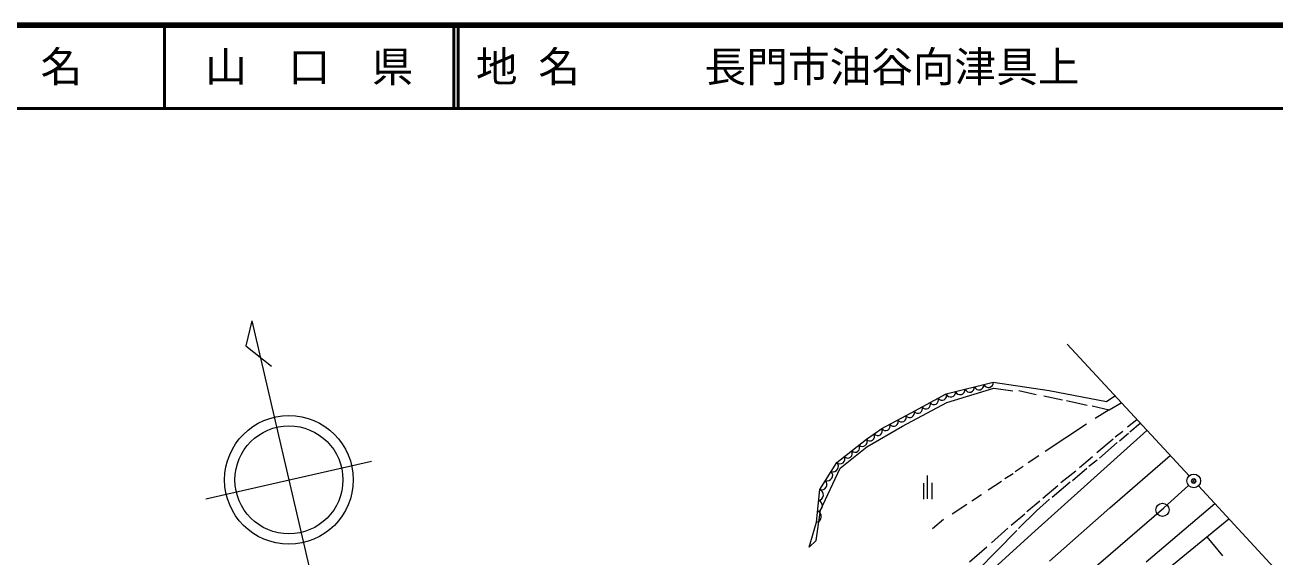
# Model space of a CAD drawing. Units: millimetres, scale not verified. Extents: x 40000 to 680000, y 20000 to 380000.
# Drawn here: x 316255 to 466308, y 316183 to 380000 of the extents above; entities that cross this region are included whole.
import ezdxf
from ezdxf.enums import TextEntityAlignment as Align

# ---------------------------------------------------------------- set-up
doc = ezdxf.new("R2010")
doc.units = ezdxf.units.MM
doc.header["$LTSCALE"] = 1000
doc.header["$PDMODE"] = 32
doc.header["$PDSIZE"] = 500
doc.linetypes.add('CHAIN', pattern=[18.5, 12, -1.5, 3.5, -1.5])
for name, color, linetype, lineweight in [('M-BGD', 7, 'Continuous', 13), ('M-BMK', 2, 'CHAIN', 13), ('M-TTL', 2, 'Continuous', 140), ('M-TTL-LINE', 7, 'Continuous', 50), ('M-TTL-TXT', 7, 'Continuous', 13)]:
    doc.layers.add(name, color=color, linetype=linetype, lineweight=lineweight)
doc.layers.add('M-OTRS', color=6, linetype='Continuous')
doc.styles.add('ＭＳ ゴシック', font='')
doc.styles.get('ＭＳ ゴシック').set_extended_font_data('MS Gothic')

msp = doc.modelspace()

# ---------------------------------------------------------------- linework, layer by layer
at = {"layer": 'M-BGD'}
for p, q in [((343498, 344530), (342759, 341503)), ((343498, 344530), (350741, 313394)), ((342759, 341503), (345861, 339094)), ((455990, 325914), (441344, 341715)), ((426845, 335750), (432487, 337156)), ((426932, 334717), (432560, 336454)), ((432487, 337156), (439194, 336166)), ((432560, 336454), (434839, 336129)), ((435565, 336149), (437657, 335674)), ((439194, 336166), (446069, 334844)), ((421587, 331895), (426932, 334717)), ((422641, 333490), (426845, 335750)), ((438548, 335502), (440818, 335027)), ((441267, 334968), (443748, 334407)), ((446069, 334844), (447079, 335527)), ((446388, 333852), (447857, 334689)), ((419107, 331588), (422641, 333490)), ((444375, 334301), (446388, 333852)), ((446388, 333852), (444704, 332788)), ((417296, 329401), (421587, 331895)), ((443670, 332123), (438700, 328835)), ((448607, 331809), (449710, 332688)), ((448892, 331188), (450130, 332236)), ((413718, 327529), (417264, 330301)), ((417264, 330301), (419107, 331588)), ((437073, 318907), (450936, 331367)), ((444922, 328718), (446871, 330337)), ((447133, 330586), (448030, 331268)), ((447657, 330119), (448707, 331050)), ((414103, 326832), (417296, 329401)), ((445249, 328047), (447360, 329901)), ((337978, 323164), (357831, 327693)), ((411664, 324262), (413718, 327529)), ((437971, 328303), (436679, 327474)), ((442834, 326914), (444418, 328234)), ((443961, 327064), (444971, 327849)), ((446489, 322082), (453722, 328361)), ((411757, 321783), (414103, 326832)), ((424589, 323140), (424589, 325973)), ((434884, 326153), (433859, 325559)), ((436087, 327029), (435121, 326405)), ((440594, 325106), (442392, 326512)), ((441981, 325354), (443710, 326852)), ((411284, 320358), (411664, 324262)), ((424097, 325036), (424097, 323133)), ((425118, 325068), (425118, 323128)), ((433473, 325247), (431870, 324208)), ((438433, 323248), (440250, 324740)), ((439546, 323368), (441704, 325216)), ((470170, 310617), (457116, 324699)), ((431091, 323655), (429925, 322876)), ((436531, 321639), (438062, 322902)), ((437661, 321728), (439238, 323114)), ((411222, 318145), (411757, 321783)), ((429300, 322478), (427571, 321330)), ((434626, 320007), (436258, 321353)), ((435529, 319583), (437661, 321728)), ((439228, 315668), (446489, 322082)), ((450855, 315587), (459068, 322594)), ((410403, 317354), (411284, 320358)), ((426533, 320685), (425180, 319557)), ((432271, 317885), (434225, 319645)), ((452793, 314229), (460766, 320762)), ((410403, 317354), (411222, 318145)), ((425134, 308093), (437073, 318907)), ((430550, 314525), (435318, 319359)), ((458140, 318610), (460014, 316324)), ((429621, 315605), (431719, 317383))]:
    msp.add_line(p, q, dxfattribs=at)
for centre, radius in [((347940, 325436), 7722), ((347940, 325436), 6479), ((456553, 325307), 828), ((452794, 321841), 793)]:
    msp.add_circle(centre, radius, dxfattribs=at)
for centre, radius, start, end in [((428516, 336257), 588, 202.60862, 5.36924), ((429645, 336539), 588, 202.60862, 5.36924), ((430773, 336820), 588, 202.60862, 5.36924), ((431902, 337101), 588, 202.60862, 5.36924), ((424402, 334495), 552, 213.64356, 22.91278), ((425369, 335015), 552, 213.64356, 22.91278), ((426337, 335535), 552, 213.64356, 22.91278), ((427388, 335976), 588, 202.60862, 5.36924), ((421500, 332934), 552, 213.64356, 22.91278), ((422468, 333454), 552, 213.64356, 22.91278), ((423435, 333974), 552, 213.64356, 22.91278), ((419566, 331893), 552, 213.64356, 22.91278), ((420533, 332413), 552, 213.64356, 22.91278), ((416780, 330007), 566, 224.75558, 31.2781), ((417687, 330676), 566, 221.60311, 28.25001), ((418608, 331320), 566, 221.60311, 28.25001), ((415007, 328621), 566, 224.75558, 31.2781), ((415893, 329314), 566, 224.75558, 31.2781), ((413237, 327071), 664, 252.11413, 43.5635), ((414120, 327928), 566, 224.75558, 31.2781), ((412553, 325983), 664, 252.11413, 43.5635), ((411424, 323629), 678, 279.62399, 69.24975), ((411868, 324894), 664, 252.11413, 43.5635), ((411297, 322327), 678, 279.62399, 69.24975), ((411171, 321026), 678, 279.62399, 69.24975)]:
    msp.add_arc(centre, radius, start, end, dxfattribs=at)
at = {"layer": 'M-BMK'}
msp.add_lwpolyline([(440563, 311444), (446548, 316561), (452978, 322075), (455924, 324767)], dxfattribs=at)
at = {"layer": 'M-OTRS'}
msp.add_point((456553, 325307), dxfattribs=at)
at = {"layer": 'M-TTL'}
msp.add_line((680000, 380000), (40000, 380000), dxfattribs=at)
at = {"layer": 'M-TTL-LINE'}
for p, q in [((333000, 380000), (333000, 370000)), ((367750, 380000), (367750, 370000)), ((368250, 380000), (368250, 370000)), ((40000, 370000), (680000, 370000))]:
    msp.add_line(p, q, dxfattribs=at)

# ---------------------------------------------------------------- texts
at = {"layer": 'M-TTL-TXT', "style": 'ＭＳ ゴシック'}
for s, p in [('県\u3000名', (315625, 375000)), ('山\u3000口\u3000県', (350375, 375000))]:
    msp.add_text(s, height=3666, dxfattribs=at).set_placement(p, align=Align.MIDDLE_CENTER)
msp.add_text('地 名      長門市油谷向津具上', height=3666, dxfattribs=at).set_placement((370380, 375000), align=Align.MIDDLE_LEFT)

doc.saveas('drawing.dxf')
